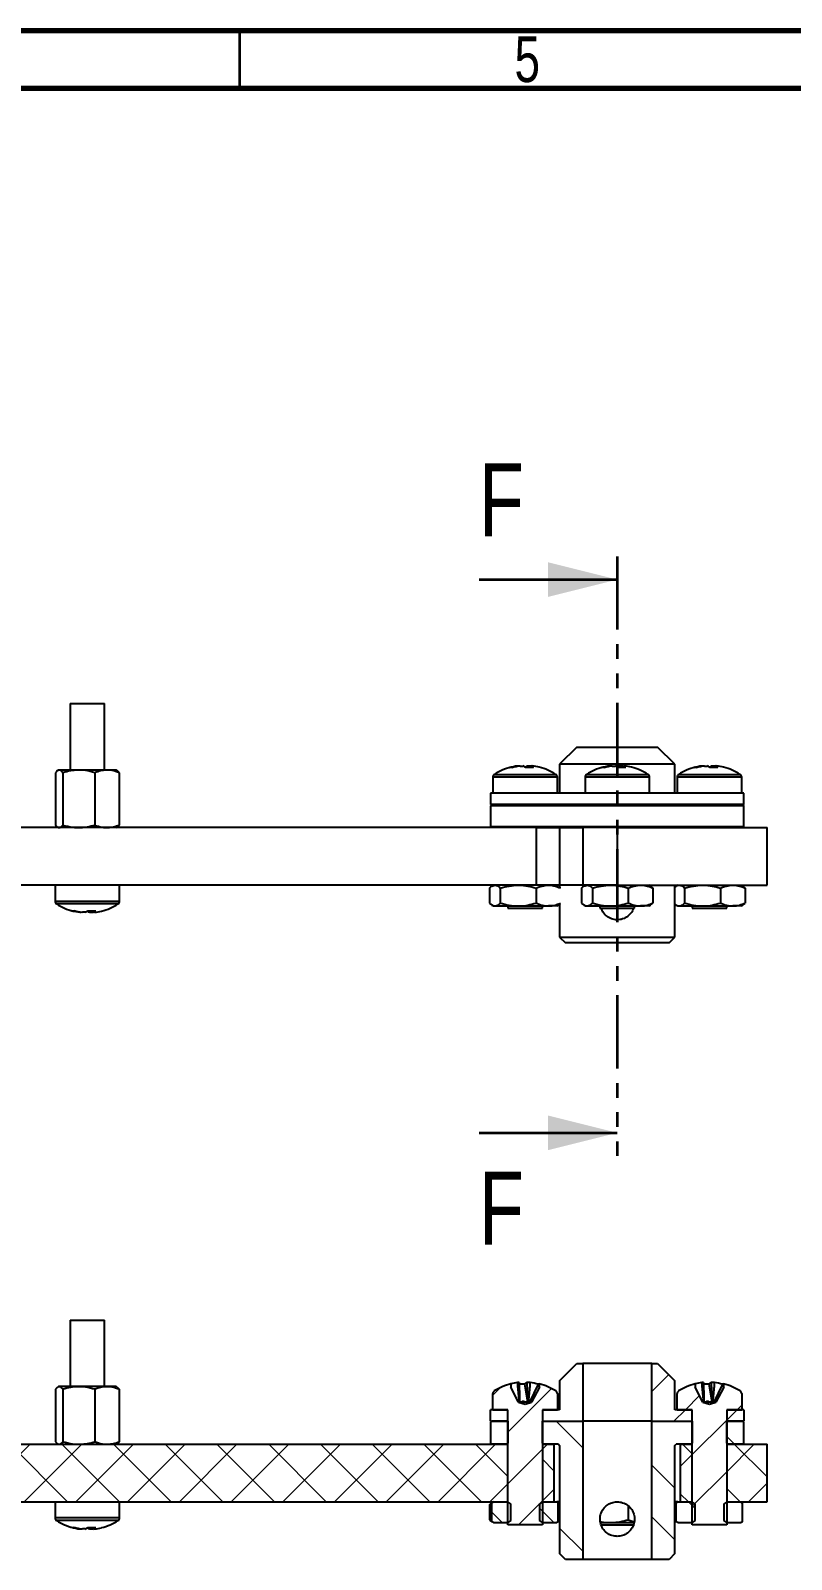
# Model space of a CAD drawing. Header units: millimetres. Extents: x 15 to 415, y 5 to 292.
# Drawn here: x 146.8 to 212.9, y 159.2 to 292 of the extents above; entities that cross this region are included whole.
import ezdxf

# ---------------------------------------------------------------- set-up
doc = ezdxf.new("R2010")
doc.units = ezdxf.units.MM
doc.linetypes.add('PHANTOM', pattern=[12.7, 6.35, -1.27, 1.27, -1.27, 1.27, -1.27])
doc.styles.add('SLDTEXTSTYLE0', font='TXT', dxfattribs={"width": 0.75})

msp = doc.modelspace()

# ---------------------------------------------------------------- hatches: boundary and pattern name
at = {"linetype": 'Continuous', "lineweight": 18}
h = msp.add_hatch(dxfattribs=at)
h.set_pattern_fill('ANSI34', style=0)
h.paths.add_polyline_path([(194.77, 176.25), (194.27, 176.25), (192.77, 174.75), (192.77, 172.25), (191.27, 172.25), (191.27, 171.25), (194.77, 171.25)], flags=0)
h = msp.add_hatch(dxfattribs=at)
h.set_pattern_fill('ANSI34', style=0)
h.paths.add_polyline_path([(201.27, 176.25), (200.77, 176.25), (200.77, 171.25), (204.27, 171.25), (204.27, 172.25), (202.77, 172.25), (202.77, 174.75)], flags=0)
h = msp.add_hatch(dxfattribs=at)
h.set_pattern_fill('ANSI31', style=0)
edge = h.paths.add_edge_path(flags=0)
edge.add_line((188.27, 162.25), (191.27, 162.25))
edge.add_line((191.27, 162.25), (191.27, 172.15))
edge.add_arc((191.37, 172.15), 0.1, 90, 180, ccw=False)
edge.add_line((191.37, 172.25), (192.57, 172.25))
edge.add_line((192.57, 172.25), (192.57, 173.64))
edge.add_arc((192.3, 173.64), 0.27, 0, 57.664)
edge.add_arc((189.77, 169.65), 5, 57.664, 75.7046)
edge.add_line((191.01, 174.49), (191.01, 174.2))
edge.add_line((191.01, 174.2), (190.33, 172.9))
edge.add_line((190.33, 172.9), (190.33, 172.9))
edge.add_line((190.33, 172.9), (189.77, 172.72))
edge.add_line((189.77, 172.72), (189.21, 172.9))
edge.add_line((189.21, 172.9), (189.21, 172.9))
edge.add_line((189.21, 172.9), (188.54, 174.2))
edge.add_line((188.54, 174.2), (188.54, 174.49))
edge.add_arc((189.77, 169.65), 5, 104.2954, 122.336)
edge.add_arc((187.24, 173.64), 0.27, 122.336, 180)
edge.add_line((186.97, 173.64), (186.97, 172.25))
edge.add_line((186.97, 172.25), (188.17, 172.25))
edge.add_arc((188.17, 172.15), 0.1, 0, 90, ccw=False)
edge.add_line((188.27, 172.15), (188.27, 162.25))
h = msp.add_hatch(dxfattribs=at)
h.set_pattern_fill('ANSI31', style=0)
edge = h.paths.add_edge_path(flags=0)
edge.add_line((204.27, 162.25), (207.27, 162.25))
edge.add_line((207.27, 162.25), (207.27, 172.15))
edge.add_arc((207.37, 172.15), 0.1, 90, 180, ccw=False)
edge.add_line((207.37, 172.25), (208.57, 172.25))
edge.add_line((208.57, 172.25), (208.57, 173.64))
edge.add_arc((208.3, 173.64), 0.27, 0, 57.664)
edge.add_arc((205.77, 169.65), 5, 57.664, 75.7046)
edge.add_line((207.01, 174.49), (207.01, 174.2))
edge.add_line((207.01, 174.2), (206.33, 172.9))
edge.add_line((206.33, 172.9), (206.33, 172.9))
edge.add_line((206.33, 172.9), (205.77, 172.72))
edge.add_line((205.77, 172.72), (205.21, 172.9))
edge.add_line((205.21, 172.9), (205.21, 172.9))
edge.add_line((205.21, 172.9), (204.54, 174.2))
edge.add_line((204.54, 174.2), (204.54, 174.49))
edge.add_arc((205.77, 169.65), 5, 104.2954, 122.336)
edge.add_arc((203.24, 173.64), 0.27, 122.336, 180)
edge.add_line((202.97, 173.64), (202.97, 172.25))
edge.add_line((202.97, 172.25), (204.17, 172.25))
edge.add_arc((204.17, 172.15), 0.1, 0, 90, ccw=False)
edge.add_line((204.27, 172.15), (204.27, 162.25))
h = msp.add_hatch(dxfattribs=at)
h.set_pattern_fill('ANSI34', style=0)
h.paths.add_polyline_path([(186.77, 171.25), (188.27, 171.25), (188.27, 172.25), (186.77, 172.25)], flags=0)
h = msp.add_hatch(dxfattribs=at)
h.set_pattern_fill('ANSI34', style=0)
h.paths.add_polyline_path([(208.77, 172.25), (207.27, 172.25), (207.27, 171.25), (208.77, 171.25)], flags=0)
h = msp.add_hatch(dxfattribs=at)
h.set_pattern_fill('ANSI32', angle=90, style=0)
h.paths.add_polyline_path([(186.87, 169.25), (188.17, 169.25), (188.27, 169.35), (188.27, 171.25), (186.87, 171.25), (186.77, 171.15), (186.77, 169.35)], flags=0)
h = msp.add_hatch(dxfattribs=at)
h.set_pattern_fill('ANSI32', angle=90, style=0)
h.paths.add_polyline_path([(194.77, 159.25), (194.77, 171.25), (191.27, 171.25), (191.27, 169.35), (191.37, 169.25), (192.67, 169.25), (192.77, 169.15), (192.77, 159.75), (193.27, 159.25)], flags=0)
h = msp.add_hatch(dxfattribs=at)
h.set_pattern_fill('ANSI32', angle=90, style=0)
h.paths.add_polyline_path([(204.27, 169.35), (204.27, 171.25), (200.77, 171.25), (200.77, 159.25), (202.27, 159.25), (202.77, 159.75), (202.77, 169.15), (202.87, 169.25), (204.17, 169.25)], flags=0)
h = msp.add_hatch(dxfattribs=at)
h.set_pattern_fill('ANSI32', angle=90, style=0)
h.paths.add_polyline_path([(207.37, 169.25), (208.67, 169.25), (208.77, 169.35), (208.77, 171.15), (208.67, 171.25), (207.27, 171.25), (207.27, 169.35)], flags=0)
h = msp.add_hatch(dxfattribs=at)
h.set_pattern_fill('ANSI37', style=0)
h.paths.add_polyline_path([(137.27, 164.25), (188.27, 164.25), (188.27, 169.25), (137.27, 169.25)], flags=0)
h = msp.add_hatch(dxfattribs=at)
h.set_pattern_fill('ANSI37', style=0)
h.paths.add_polyline_path([(192.27, 164.25), (192.27, 169.25), (191.27, 169.25), (191.27, 164.25)], flags=0)
h = msp.add_hatch(dxfattribs=at)
h.set_pattern_fill('ANSI37', style=0)
h.paths.add_polyline_path([(203.27, 169.25), (203.27, 164.25), (204.27, 164.25), (204.27, 169.25)], flags=0)
h = msp.add_hatch(dxfattribs=at)
h.set_pattern_fill('ANSI37', style=0)
h.paths.add_polyline_path([(207.27, 164.25), (210.77, 164.25), (210.77, 169.25), (207.27, 169.25)], flags=0)
h = msp.add_hatch(dxfattribs=at)
h.set_pattern_fill('ANSI31', angle=90, style=0)
h.paths.add_polyline_path([(186.89, 162.52), (187.02, 162.45), (188.27, 162.45), (188.52, 162.62), (188.52, 164.05), (188.27, 164.22), (188.27, 164.25), (187.02, 164.25), (186.89, 164.17)], flags=0)
h = msp.add_hatch(dxfattribs=at)
h.set_pattern_fill('ANSI31', angle=90, style=0)
h.paths.add_polyline_path([(192.52, 162.45), (192.65, 162.52), (192.65, 164.17), (192.52, 164.25), (191.27, 164.25), (191.27, 164.22), (191.02, 164.05), (191.02, 162.62), (191.27, 162.45)], flags=0)
h = msp.add_hatch(dxfattribs=at)
h.set_pattern_fill('ANSI31', angle=90, style=0)
h.paths.add_polyline_path([(202.89, 162.52), (203.02, 162.45), (204.27, 162.45), (204.52, 162.62), (204.52, 164.05), (204.27, 164.22), (204.27, 164.25), (203.02, 164.25), (202.89, 164.17)], flags=0)
h = msp.add_hatch(dxfattribs=at)
h.set_pattern_fill('ANSI31', angle=90, style=0)
h.paths.add_polyline_path([(208.52, 162.45), (208.65, 162.52), (208.65, 164.17), (208.52, 164.25), (207.27, 164.25), (207.27, 164.22), (207.02, 164.05), (207.02, 162.62), (207.27, 162.45)], flags=0)

# ---------------------------------------------------------------- linework, layer by layer
at = {"color": 7, "linetype": 'Continuous', "lineweight": 70}
for p, q in [((15, 292), (415, 292)), ((20, 287), (410, 287))]:
    msp.add_line(p, q, dxfattribs=at)
at = {"color": 7, "linetype": 'Continuous', "lineweight": 35}
for p, q in [((165, 287), (165, 292)), ((185.77, 244.33), (197.77, 244.33)), ((185.77, 196.29), (197.77, 196.29))]:
    msp.add_line(p, q, dxfattribs=at)
at = {"color": 7, "linetype": 'PHANTOM', "lineweight": 35}
msp.add_line((197.77, 246.33), (197.77, 194.29), dxfattribs=at)
at = {"color": 7, "linetype": 'Continuous', "lineweight": 25}
for p, q in [((150.27, 233.56), (150.27, 227.79)), ((150.27, 233.56), (153.27, 233.56)), ((153.27, 227.79), (153.27, 233.56)), ((194.27, 229.79), (192.77, 228.29)), ((194.27, 229.79), (201.27, 229.79)), ((202.77, 228.29), (201.27, 229.79)), ((149, 227.56), (149, 223.01)), ((149.27, 227.79), (149.2, 227.75)), ((154.27, 227.79), (149.27, 227.79)), ((149.66, 227.56), (149.66, 223.01)), ((152.43, 227.56), (152.43, 223.01)), ((154.34, 227.75), (154.27, 227.79)), ((154.54, 227.56), (154.54, 223.01)), ((186.97, 227.19), (186.97, 225.79)), ((189.25, 228.14), (189.12, 228.14)), ((189.34, 228.14), (189.59, 228.14)), ((190.2, 228.14), (189.95, 228.14)), ((189.96, 228), (189.95, 228.14)), ((190.2, 228.14), (190.19, 228)), ((190.29, 228.14), (190.42, 228.14)), ((190.29, 228.14), (190.29, 228)), ((192.57, 225.79), (192.57, 227.19)), ((192.77, 228.29), (192.77, 225.79)), ((202.77, 228.29), (192.77, 228.29)), ((194.97, 227.19), (194.97, 225.79)), ((197.25, 228.14), (197.12, 228.14)), ((197.34, 228.14), (197.59, 228.14)), ((198.2, 228.14), (197.95, 228.14)), ((197.96, 228), (197.95, 228.14)), ((198.2, 228.14), (198.19, 228)), ((198.29, 228.14), (198.42, 228.14)), ((198.29, 228.14), (198.29, 228)), ((200.57, 225.79), (200.57, 227.19)), ((202.77, 225.79), (202.77, 228.29)), ((202.97, 227.19), (202.97, 225.79)), ((205.25, 228.14), (205.12, 228.14)), ((205.34, 228.14), (205.59, 228.14)), ((206.2, 228.14), (205.95, 228.14)), ((205.96, 228), (205.95, 228.14)), ((206.2, 228.14), (206.19, 228)), ((206.29, 228.14), (206.42, 228.14)), ((206.29, 228.14), (206.29, 228)), ((208.57, 225.79), (208.57, 227.19)), ((186.77, 225.79), (186.77, 224.79)), ((208.77, 225.79), (186.77, 225.79)), ((208.77, 224.79), (208.77, 225.79)), ((186.87, 224.79), (186.77, 224.69)), ((208.77, 224.79), (186.77, 224.79)), ((186.77, 224.69), (186.77, 222.89)), ((197.77, 224.69), (186.77, 224.69)), ((208.77, 224.69), (197.77, 224.69)), ((208.77, 224.69), (208.67, 224.79)), ((208.77, 222.89), (208.77, 224.69)), ((190.77, 222.79), (101.77, 222.79)), ((149.2, 222.83), (149.27, 222.79)), ((154.27, 222.79), (154.34, 222.83)), ((186.77, 222.89), (186.87, 222.79)), ((186.77, 222.89), (197.77, 222.89)), ((190.77, 217.79), (190.77, 222.79)), ((190.77, 222.79), (192.77, 222.79)), ((192.77, 222.79), (192.77, 217.79)), ((192.77, 222.79), (194.77, 222.79)), ((194.77, 222.79), (194.77, 217.79)), ((197.77, 222.79), (194.77, 222.79)), ((197.77, 222.89), (208.77, 222.89)), ((197.77, 222.79), (197.77, 217.79)), ((197.77, 222.79), (210.77, 222.79)), ((208.67, 222.79), (208.77, 222.89)), ((210.77, 217.79), (210.77, 222.79)), ((190.77, 217.79), (54.77, 217.79)), ((148.97, 217.79), (148.97, 216.39)), ((154.57, 216.39), (154.57, 217.79)), ((187.02, 217.79), (186.89, 217.71)), ((192.77, 217.79), (190.77, 217.79)), ((192.65, 217.71), (192.52, 217.79)), ((192.77, 217.79), (192.77, 217.61)), ((194.77, 217.79), (192.77, 217.79)), ((197.77, 217.79), (194.77, 217.79)), ((195.02, 217.79), (194.89, 217.71)), ((197.77, 217.79), (210.77, 217.79)), ((200.65, 217.71), (200.52, 217.79)), ((202.77, 213.29), (202.77, 217.79)), ((203.02, 217.79), (202.89, 217.71)), ((208.65, 217.71), (208.52, 217.79)), ((186.67, 217.54), (186.67, 216.24)), ((187.62, 217.54), (187.62, 216.24)), ((190.72, 217.54), (190.72, 216.24)), ((192.65, 217.69), (192.79, 217.6)), ((194.67, 217.54), (194.67, 216.24)), ((195.62, 217.54), (195.62, 216.24)), ((198.72, 217.54), (198.72, 216.24)), ((200.65, 217.69), (200.87, 217.54)), ((200.87, 217.54), (200.87, 216.24)), ((203.62, 217.54), (203.62, 216.24)), ((206.72, 217.54), (206.72, 216.24)), ((208.65, 217.69), (208.87, 217.54)), ((208.87, 217.54), (208.87, 216.24)), ((151.12, 215.44), (151.25, 215.44)), ((151.59, 215.44), (151.34, 215.44)), ((151.95, 215.44), (151.96, 215.58)), ((151.95, 215.44), (152.2, 215.44)), ((152.19, 215.58), (152.2, 215.44)), ((152.29, 215.58), (152.29, 215.44)), ((152.42, 215.44), (152.29, 215.44)), ((186.89, 216.07), (187.02, 215.99)), ((187.02, 215.99), (187.15, 215.99)), ((187.15, 215.99), (189.17, 215.99)), ((188.27, 215.99), (188.27, 215.79)), ((188.27, 215.79), (190.22, 215.79)), ((189.17, 215.99), (191.8, 215.99)), ((190.22, 215.79), (191.27, 215.79)), ((191.27, 215.79), (191.27, 215.99)), ((192.52, 215.99), (191.8, 215.99)), ((192.52, 215.99), (192.65, 216.07)), ((192.65, 216.09), (192.79, 216.18)), ((192.77, 216.17), (192.77, 213.29)), ((194.89, 216.07), (195.02, 215.99)), ((195.02, 215.99), (195.15, 215.99)), ((195.15, 215.99), (197.17, 215.99)), ((196.27, 215.99), (196.27, 215.79)), ((196.27, 215.79), (198.22, 215.79)), ((197.17, 215.99), (199.8, 215.99)), ((198.22, 215.79), (199.27, 215.79)), ((199.27, 215.79), (199.27, 215.99)), ((200.52, 215.99), (199.8, 215.99)), ((200.52, 215.99), (200.65, 216.07)), ((200.65, 216.09), (200.87, 216.24)), ((202.89, 216.07), (203.02, 215.99)), ((203.02, 215.99), (203.15, 215.99)), ((203.15, 215.99), (205.17, 215.99)), ((204.27, 215.99), (204.27, 215.79)), ((204.27, 215.79), (206.22, 215.79)), ((205.17, 215.99), (207.8, 215.99)), ((206.22, 215.79), (207.27, 215.79)), ((207.27, 215.79), (207.27, 215.99)), ((208.52, 215.99), (207.8, 215.99)), ((208.52, 215.99), (208.65, 216.07)), ((208.65, 216.09), (208.87, 216.24)), ((192.77, 213.29), (193.27, 212.79)), ((192.77, 213.29), (197.77, 213.29)), ((197.77, 212.79), (193.27, 212.79)), ((197.77, 213.29), (202.77, 213.29)), ((202.27, 212.79), (197.77, 212.79)), ((202.27, 212.79), (202.77, 213.29)), ((150.27, 180.02), (150.27, 174.25)), ((150.27, 180.02), (153.27, 180.02)), ((153.27, 174.25), (153.27, 180.02)), ((192.77, 174.75), (194.27, 176.25)), ((194.27, 176.25), (194.77, 176.25)), ((194.77, 176.25), (194.77, 171.25)), ((200.77, 176.25), (194.77, 176.25)), ((200.77, 171.25), (200.77, 176.25)), ((200.77, 176.25), (201.27, 176.25)), ((201.27, 176.25), (202.77, 174.75)), ((149, 174.02), (149, 169.47)), ((149.27, 174.25), (149.2, 174.2)), ((154.27, 174.25), (149.27, 174.25)), ((149.66, 174.02), (149.66, 169.47)), ((152.43, 174.02), (152.43, 169.47)), ((154.34, 174.2), (154.27, 174.25)), ((154.54, 174.02), (154.54, 169.47)), ((188.54, 174.49), (188.54, 174.2)), ((189.21, 172.9), (188.54, 174.2)), ((189.25, 174.6), (189.12, 174.6)), ((189.73, 174.46), (189.97, 172.9)), ((190.2, 174.6), (189.95, 174.6)), ((190.91, 174.46), (190.16, 172.9)), ((191.01, 174.2), (190.33, 172.9)), ((191.01, 174.2), (191.01, 174.49)), ((192.77, 174.75), (192.77, 172.25)), ((202.77, 172.25), (202.77, 174.75)), ((204.54, 174.49), (204.54, 174.2)), ((205.21, 172.9), (204.54, 174.2)), ((205.25, 174.6), (205.12, 174.6)), ((205.73, 174.46), (205.97, 172.9)), ((206.2, 174.6), (205.95, 174.6)), ((206.91, 174.46), (206.16, 172.9)), ((207.01, 174.2), (206.33, 172.9)), ((207.01, 174.2), (207.01, 174.49)), ((186.97, 172.25), (186.97, 173.64)), ((189.21, 172.9), (189.21, 172.9)), ((189.21, 172.9), (189.77, 172.72)), ((189.21, 172.9), (189.21, 172.9)), ((189.26, 172.9), (189.21, 172.9)), ((189.29, 172.9), (189.26, 172.9)), ((189.45, 172.9), (189.29, 172.9)), ((189.78, 172.9), (189.45, 172.9)), ((189.77, 172.72), (190.33, 172.9)), ((190, 172.9), (189.78, 172.9)), ((190.06, 172.9), (190, 172.9)), ((190.22, 172.9), (190.06, 172.9)), ((190.33, 172.9), (190.22, 172.9)), ((190.33, 172.9), (190.33, 172.9)), ((192.57, 173.64), (192.57, 172.25)), ((202.97, 172.25), (202.97, 173.64)), ((205.21, 172.9), (205.21, 172.9)), ((205.21, 172.9), (205.77, 172.72)), ((205.21, 172.9), (205.21, 172.9)), ((205.26, 172.9), (205.21, 172.9)), ((205.29, 172.9), (205.26, 172.9)), ((205.45, 172.9), (205.29, 172.9)), ((205.78, 172.9), (205.45, 172.9)), ((205.77, 172.72), (206.33, 172.9)), ((206, 172.9), (205.78, 172.9)), ((206.06, 172.9), (206, 172.9)), ((206.22, 172.9), (206.06, 172.9)), ((206.33, 172.9), (206.22, 172.9)), ((206.33, 172.9), (206.33, 172.9)), ((208.57, 173.64), (208.57, 172.25)), ((186.77, 171.25), (186.77, 172.25)), ((188.27, 172.25), (186.77, 172.25)), ((186.97, 172.25), (188.17, 172.25)), ((188.27, 171.25), (188.27, 172.25)), ((188.27, 162.25), (188.27, 172.15)), ((191.27, 172.25), (191.27, 171.25)), ((192.77, 172.25), (191.27, 172.25)), ((191.27, 172.15), (191.27, 162.25)), ((191.37, 172.25), (192.57, 172.25)), ((204.27, 172.25), (202.77, 172.25)), ((202.97, 172.25), (204.17, 172.25)), ((204.27, 171.25), (204.27, 172.25)), ((204.27, 162.25), (204.27, 172.15)), ((207.27, 172.25), (207.27, 171.25)), ((208.77, 172.25), (207.27, 172.25)), ((207.27, 172.15), (207.27, 162.25)), ((207.37, 172.25), (208.57, 172.25)), ((208.77, 172.25), (208.77, 171.25)), ((186.77, 171.25), (188.27, 171.25)), ((186.77, 171.15), (186.87, 171.25)), ((186.77, 171.15), (186.77, 169.35)), ((188.27, 171.25), (186.87, 171.25)), ((188.27, 171.25), (188.27, 169.35)), ((191.27, 171.25), (194.77, 171.25)), ((191.27, 169.35), (191.27, 171.25)), ((200.77, 171.25), (194.77, 171.25)), ((194.77, 171.25), (194.77, 159.25)), ((200.77, 171.25), (204.27, 171.25)), ((200.77, 159.25), (200.77, 171.25)), ((204.27, 171.25), (204.27, 169.35)), ((207.27, 171.25), (208.77, 171.25)), ((207.27, 169.35), (207.27, 171.25)), ((208.67, 171.25), (207.27, 171.25)), ((208.67, 171.25), (208.77, 171.15)), ((208.77, 169.35), (208.77, 171.15)), ((137.27, 169.25), (188.27, 169.25)), ((149.2, 169.29), (149.27, 169.25)), ((154.27, 169.25), (154.34, 169.29)), ((186.87, 169.25), (186.77, 169.35)), ((188.17, 169.25), (186.87, 169.25)), ((188.27, 169.35), (188.17, 169.25)), ((188.27, 164.25), (188.27, 169.25)), ((191.37, 169.25), (191.27, 169.35)), ((191.27, 169.25), (191.27, 164.25)), ((191.27, 169.25), (192.27, 169.25)), ((192.67, 169.25), (191.37, 169.25)), ((192.27, 169.25), (192.27, 164.25)), ((192.67, 169.25), (192.77, 169.15)), ((192.77, 169.15), (192.77, 159.75)), ((202.77, 169.15), (202.87, 169.25)), ((202.77, 159.75), (202.77, 169.15)), ((204.17, 169.25), (202.87, 169.25)), ((203.27, 164.25), (203.27, 169.25)), ((203.27, 169.25), (204.27, 169.25)), ((204.27, 169.35), (204.17, 169.25)), ((204.27, 164.25), (204.27, 169.25)), ((207.37, 169.25), (207.27, 169.35)), ((207.27, 169.25), (207.27, 164.25)), ((207.27, 169.25), (210.77, 169.25)), ((208.67, 169.25), (207.37, 169.25)), ((208.77, 169.35), (208.67, 169.25)), ((210.77, 164.25), (210.77, 169.25)), ((137.27, 164.25), (188.27, 164.25)), ((148.97, 164.25), (148.97, 162.85)), ((154.57, 162.85), (154.57, 164.25)), ((186.67, 164), (186.67, 162.69)), ((187.02, 164.25), (186.89, 164.17)), ((186.89, 162.52), (186.89, 164.17)), ((187.02, 164.25), (188.27, 164.25)), ((188.27, 164.25), (188.27, 164.22)), ((188.27, 164.22), (188.52, 164.05)), ((188.52, 162.62), (188.52, 164.05)), ((191.02, 164.05), (191.27, 164.22)), ((191.02, 164.05), (191.02, 162.62)), ((191.27, 164.22), (191.27, 164.25)), ((191.27, 164.25), (192.52, 164.25)), ((191.27, 164.25), (192.27, 164.25)), ((192.65, 164.17), (192.52, 164.25)), ((192.77, 164.25), (192.52, 164.25)), ((192.65, 162.52), (192.65, 164.17)), ((198.72, 163.88), (198.72, 162.69)), ((203.02, 164.25), (202.77, 164.25)), ((203.02, 164.25), (202.89, 164.17)), ((202.89, 162.52), (202.89, 164.17)), ((203.02, 164.25), (204.27, 164.25)), ((203.27, 164.25), (204.27, 164.25)), ((204.27, 164.25), (204.27, 164.22)), ((204.27, 164.22), (204.52, 164.05)), ((204.52, 162.62), (204.52, 164.05)), ((207.02, 164.05), (207.27, 164.22)), ((207.02, 164.05), (207.02, 162.62)), ((207.27, 164.22), (207.27, 164.25)), ((207.27, 164.25), (208.52, 164.25)), ((207.27, 164.25), (210.77, 164.25)), ((208.65, 164.17), (208.52, 164.25)), ((208.65, 162.52), (208.65, 164.17)), ((151.95, 161.89), (151.96, 162.03)), ((152.19, 162.03), (152.2, 161.89)), ((152.29, 162.03), (152.29, 161.89)), ((187.02, 162.45), (186.89, 162.52)), ((187.02, 162.45), (188.27, 162.45)), ((188.52, 162.62), (188.27, 162.45)), ((191.27, 162.25), (188.27, 162.25)), ((191.27, 162.45), (191.02, 162.62)), ((191.27, 162.45), (192.52, 162.45)), ((192.65, 162.52), (192.52, 162.45)), ((196.29, 162.45), (197.17, 162.45)), ((196.36, 162.25), (198.22, 162.25)), ((197.17, 162.45), (199.23, 162.45)), ((198.22, 162.25), (199.27, 162.25)), ((198.72, 162.69), (199.23, 162.52)), ((203.02, 162.45), (202.89, 162.52)), ((203.02, 162.45), (204.27, 162.45)), ((204.52, 162.62), (204.27, 162.45)), ((207.27, 162.25), (204.27, 162.25)), ((207.27, 162.45), (207.02, 162.62)), ((207.27, 162.45), (208.52, 162.45)), ((208.65, 162.52), (208.52, 162.45)), ((151.12, 161.89), (151.25, 161.89)), ((151.59, 161.89), (151.34, 161.89)), ((151.95, 161.89), (152.2, 161.89)), ((152.42, 161.89), (152.29, 161.89)), ((193.27, 159.25), (192.77, 159.75)), ((202.77, 159.75), (202.27, 159.25)), ((194.77, 159.25), (193.27, 159.25)), ((200.77, 159.25), (194.77, 159.25)), ((202.27, 159.25), (200.77, 159.25))]:
    msp.add_line(p, q, dxfattribs=at)
at = {"color": 8, "linetype": 'Continuous', "lineweight": 25}
for p, q in [((186.97, 227.19), (190.61, 227.19)), ((187.1, 227.41), (190.57, 227.41)), ((190.57, 227.41), (192.45, 227.41)), ((190.61, 227.19), (192.57, 227.19)), ((194.97, 227.19), (198.61, 227.19)), ((195.1, 227.41), (198.57, 227.41)), ((198.57, 227.41), (200.45, 227.41)), ((198.61, 227.19), (200.57, 227.19)), ((202.97, 227.19), (206.61, 227.19)), ((203.1, 227.41), (206.57, 227.41)), ((206.57, 227.41), (208.45, 227.41)), ((206.61, 227.19), (208.57, 227.19)), ((152.61, 216.39), (148.97, 216.39)), ((154.57, 216.39), (152.61, 216.39)), ((152.57, 216.17), (149.1, 216.17)), ((154.45, 216.17), (152.57, 216.17)), ((152.61, 162.85), (148.97, 162.85)), ((152.57, 162.62), (149.1, 162.62)), ((154.45, 162.62), (152.57, 162.62)), ((154.57, 162.85), (152.61, 162.85))]:
    msp.add_line(p, q, dxfattribs=at)
at = {"color": 7, "linetype": 'Continuous', "lineweight": 25, "flags": 128}
for points in [[(190.29, 228.13), (190.29, 228.13), (190.2, 228.14)], [(198.29, 228.13), (198.29, 228.13), (198.2, 228.14)], [(206.29, 228.13), (206.29, 228.13), (206.2, 228.14)], [(152.2, 215.44), (152.29, 215.45), (152.29, 215.45)], [(152.2, 161.89), (152.29, 161.9), (152.29, 161.91)]]:
    msp.add_lwpolyline(points, dxfattribs=at)
at = {"color": 7, "linetype": 'Continuous', "lineweight": 25}
for centre, radius, start, end in [((187.24, 227.19), 0.27, 122.336, 180), ((189.77, 223.19), 5, 104.2954, 122.336), ((189.66, 223.61), 4.56, 96.8196, 105.8902), ((188.52, 227.52), 0.497, 77.1189, 102.8811), ((189.88, 223.61), 4.56, 96.8196, 105.8902), ((189.32, 227.48), 0.714, 46.7613, 68.0588), ((190.21, 227.51), 0.688, 111.7455, 129.6225), ((190.16, 223.03), 4.99, 85.9401, 94.0599), ((190.03, 227.48), 0.714, 46.7613, 68.0588), ((189.88, 223.62), 4.56, 75.7012, 83.1816), ((189.77, 223.19), 5, 57.664, 75.7046), ((192.3, 227.19), 0.27, 0, 57.664), ((195.24, 227.19), 0.27, 122.336, 180), ((197.77, 223.19), 5, 104.2954, 122.336), ((197.66, 223.61), 4.56, 96.8196, 105.8902), ((196.52, 227.52), 0.497, 77.1189, 102.8811), ((197.88, 223.61), 4.56, 96.8196, 105.8902), ((197.32, 227.48), 0.714, 46.7613, 68.0588), ((198.21, 227.51), 0.688, 111.7455, 129.6225), ((198.16, 223.03), 4.99, 85.9401, 94.0599), ((198.03, 227.48), 0.714, 46.7613, 68.0588), ((197.88, 223.62), 4.56, 75.7012, 83.1816), ((197.77, 223.19), 5, 57.664, 75.7046), ((200.3, 227.19), 0.27, 0, 57.664), ((203.24, 227.19), 0.27, 122.336, 180), ((205.77, 223.19), 5, 104.2954, 122.336), ((205.66, 223.61), 4.56, 96.8196, 105.8902), ((204.52, 227.52), 0.497, 77.1189, 102.8811), ((205.88, 223.61), 4.56, 96.8196, 105.8902), ((205.32, 227.48), 0.714, 46.7613, 68.0588), ((206.21, 227.51), 0.688, 111.7455, 129.6225), ((206.16, 223.03), 4.99, 85.9401, 94.0599), ((206.03, 227.48), 0.714, 46.7613, 68.0588), ((205.88, 223.62), 4.56, 75.7012, 83.1816), ((205.77, 223.19), 5, 57.664, 75.7046), ((208.3, 227.19), 0.27, 0, 57.664), ((149.24, 216.39), 0.27, 180, 237.664), ((154.3, 216.39), 0.27, 302.336, 0), ((151.77, 220.39), 5, 237.664, 255.7046), ((150.52, 216.06), 0.497, 257.1189, 282.8811), ((151.66, 219.97), 4.56, 254.1098, 263.1804), ((151.88, 219.97), 4.56, 254.1098, 263.1804), ((151.32, 216.1), 0.714, 291.9412, 313.2387), ((152.2, 216.06), 0.671, 230.15, 248.482), ((152.16, 220.55), 4.99, 265.9401, 274.0599), ((152.03, 216.1), 0.714, 291.9412, 313.2387), ((151.88, 219.96), 4.56, 276.8172, 284.3), ((151.77, 220.39), 5, 284.2954, 302.336), ((189.77, 169.65), 5, 104.2954, 122.336), ((189.66, 170.07), 4.56, 96.8175, 104.2997), ((189.38, 169.44), 5.03, 85.9612, 91.4506), ((190.22, 173.94), 0.714, 111.9412, 133.2387), ((189.66, 170.07), 4.56, 74.1098, 83.1804), ((191.03, 173.88), 0.596, 92.2041, 101.8178), ((189.77, 169.65), 5, 57.664, 75.7046), ((205.77, 169.65), 5, 104.2954, 122.336), ((205.66, 170.07), 4.56, 96.8175, 104.2997), ((205.38, 169.44), 5.03, 85.9612, 91.4506), ((206.22, 173.94), 0.714, 111.9412, 133.2387), ((205.66, 170.07), 4.56, 74.1098, 83.1804), ((207.03, 173.88), 0.596, 92.2041, 101.8178), ((205.77, 169.65), 5, 57.664, 75.7046), ((187.24, 173.64), 0.27, 122.336, 180), ((192.3, 173.64), 0.27, 0, 57.664), ((203.24, 173.64), 0.27, 122.336, 180), ((208.3, 173.64), 0.27, 0, 57.664), ((188.17, 172.15), 0.1, 0, 90), ((191.37, 172.15), 0.1, 90, 180), ((204.17, 172.15), 0.1, 0, 90), ((207.37, 172.15), 0.1, 90, 180), ((149.24, 162.85), 0.27, 180, 237.664), ((151.77, 166.85), 5, 237.664, 255.7046), ((150.52, 162.52), 0.497, 257.1189, 282.8811), ((151.66, 166.42), 4.56, 254.1098, 263.1804), ((151.88, 166.42), 4.56, 254.1098, 263.1804), ((151.32, 162.55), 0.714, 291.9412, 313.2387), ((152.2, 162.52), 0.671, 230.15, 248.482), ((152.16, 167.01), 4.99, 265.9401, 274.0599), ((152.03, 162.55), 0.714, 291.9412, 313.2387), ((151.88, 166.42), 4.56, 276.8172, 284.3), ((151.77, 166.85), 5, 284.2954, 302.336), ((154.3, 162.85), 0.27, 302.336, 0)]:
    msp.add_arc(centre, radius, start, end, dxfattribs=at)
for centre, major_axis, ratio, start_param, end_param in [((189.7, 171.98), (-0.477, 0.985), 0.120244, 0.291479, 0.311247), ((189.75, 171.98), (-0.187, 0.982), 0.457928, 5.826755, 6.565581), ((189.84, 171.98), (0.477, 0.985), 0.120244, 5.991706, 6.710764), ((205.7, 171.98), (-0.477, 0.985), 0.120244, 0.291479, 0.311247), ((205.75, 171.98), (-0.187, 0.982), 0.457928, 5.826755, 6.565581), ((205.84, 171.98), (0.477, 0.985), 0.120244, 5.991706, 6.710764)]:
    msp.add_ellipse(centre, major_axis=major_axis, ratio=ratio, start_param=start_param, end_param=end_param, dxfattribs=at)
for points, knots in [([(149.66, 227.56), (149.6, 227.64), (149.48, 227.77), (149.31, 227.8), (149.15, 227.73), (149.06, 227.62), (149, 227.56)], [0, 0, 0, 0, 0.2954024, 0.554813, 0.7630869, 1, 1, 1, 1]), ([(152.43, 227.56), (152.16, 227.64), (151.66, 227.77), (150.94, 227.8), (150.28, 227.73), (149.88, 227.62), (149.66, 227.56)], [0, 0, 0, 0, 0.295402, 0.554813, 0.763087, 1, 1, 1, 1]), ([(154.54, 227.56), (154.33, 227.64), (153.95, 227.77), (153.4, 227.8), (152.9, 227.73), (152.59, 227.62), (152.43, 227.56)], [0, 0, 0, 0, 0.295402, 0.554813, 0.763087, 1, 1, 1, 1]), ([(154.34, 227.74), (154.36, 227.74), (154.42, 227.71), (154.49, 227.63), (154.54, 227.56)], [0, 0, 0, 0, 0.208733, 1, 1, 1, 1]), ([(149, 223.01), (149.07, 222.94), (149.19, 222.81), (149.36, 222.78), (149.52, 222.85), (149.61, 222.96), (149.66, 223.01)], [0, 0, 0, 0, 0.2954024, 0.554813, 0.7630869, 1, 1, 1, 1]), ([(149.66, 223.01), (149.93, 222.94), (150.44, 222.81), (151.15, 222.78), (151.81, 222.85), (152.21, 222.96), (152.43, 223.01)], [0, 0, 0, 0, 0.295402, 0.554813, 0.763087, 1, 1, 1, 1]), ([(152.43, 223.01), (152.63, 222.94), (153.02, 222.81), (153.56, 222.78), (154.07, 222.85), (154.37, 222.96), (154.54, 223.01)], [0, 0, 0, 0, 0.295402, 0.554813, 0.763087, 1, 1, 1, 1]), ([(154.54, 223.01), (154.47, 222.93), (154.41, 222.85), (154.34, 222.83), (154.34, 222.83)], [0, 0, 0, 0, 0.985859, 1, 1, 1, 1]), ([(186.67, 217.54), (186.71, 217.58), (186.87, 217.73), (187.03, 217.76), (187.15, 217.79)], [0, 0, 0, 0, 0.2575513, 1, 1, 1, 1]), ([(187.15, 217.79), (187.19, 217.79), (187.35, 217.77), (187.51, 217.64), (187.62, 217.54)], [0, 0, 0, 0, 0.268634, 1, 1, 1, 1]), ([(187.62, 217.54), (187.87, 217.61), (188.38, 217.75), (188.91, 217.78), (189.17, 217.79)], [0, 0, 0, 0, 0.495458, 1, 1, 1, 1]), ([(189.17, 217.79), (189.21, 217.79), (189.49, 217.79), (190.01, 217.73), (190.48, 217.61), (190.72, 217.54)], [0, 0, 0, 0, 0.070013, 0.530744, 1, 1, 1, 1]), ([(190.72, 217.54), (190.9, 217.61), (191.25, 217.75), (191.61, 217.78), (191.8, 217.79)], [0, 0, 0, 0, 0.495458, 1, 1, 1, 1]), ([(191.8, 217.79), (191.82, 217.79), (192.01, 217.79), (192.36, 217.74), (192.67, 217.62), (192.83, 217.56)], [0, 0, 0, 0, 0.073113, 0.554249, 1, 1, 1, 1]), ([(194.67, 217.54), (194.71, 217.58), (194.87, 217.73), (195.03, 217.76), (195.15, 217.79)], [0, 0, 0, 0, 0.257551, 1, 1, 1, 1]), ([(195.15, 217.79), (195.19, 217.79), (195.35, 217.77), (195.51, 217.64), (195.62, 217.54)], [0, 0, 0, 0, 0.268634, 1, 1, 1, 1]), ([(195.62, 217.54), (195.87, 217.61), (196.38, 217.75), (196.91, 217.78), (197.17, 217.79)], [0, 0, 0, 0, 0.495458, 1, 1, 1, 1]), ([(197.17, 217.79), (197.21, 217.79), (197.49, 217.79), (198.01, 217.73), (198.48, 217.61), (198.72, 217.54)], [0, 0, 0, 0, 0.070013, 0.530744, 1, 1, 1, 1]), ([(198.72, 217.54), (198.9, 217.61), (199.25, 217.75), (199.61, 217.78), (199.8, 217.79)], [0, 0, 0, 0, 0.495458, 1, 1, 1, 1]), ([(199.8, 217.79), (199.82, 217.79), (200.01, 217.79), (200.38, 217.73), (200.71, 217.61), (200.87, 217.54)], [0, 0, 0, 0, 0.070013, 0.530744, 1, 1, 1, 1]), ([(203.15, 217.79), (203.19, 217.79), (203.35, 217.77), (203.51, 217.64), (203.62, 217.54)], [0, 0, 0, 0, 0.268634, 1, 1, 1, 1]), ([(203.62, 217.54), (203.87, 217.61), (204.38, 217.75), (204.91, 217.78), (205.17, 217.79)], [0, 0, 0, 0, 0.495458, 1, 1, 1, 1]), ([(205.17, 217.79), (205.21, 217.79), (205.49, 217.79), (206.01, 217.73), (206.48, 217.61), (206.72, 217.54)], [0, 0, 0, 0, 0.070013, 0.530744, 1, 1, 1, 1]), ([(206.72, 217.54), (206.9, 217.61), (207.25, 217.75), (207.61, 217.78), (207.8, 217.79)], [0, 0, 0, 0, 0.495458, 1, 1, 1, 1]), ([(207.8, 217.79), (207.82, 217.79), (208.01, 217.79), (208.38, 217.73), (208.71, 217.61), (208.87, 217.54)], [0, 0, 0, 0, 0.070013, 0.530744, 1, 1, 1, 1]), ([(202.77, 217.63), (202.78, 217.64), (202.82, 217.67), (202.86, 217.68), (202.89, 217.69)], [0, 0, 0, 0, 0.176457, 1, 1, 1, 1]), ([(186.67, 216.24), (186.71, 216.2), (186.87, 216.05), (187.03, 216.02), (187.15, 215.99)], [0, 0, 0, 0, 0.257551, 1, 1, 1, 1]), ([(187.15, 215.99), (187.19, 215.99), (187.35, 216.01), (187.51, 216.14), (187.62, 216.24)], [0, 0, 0, 0, 0.268634, 1, 1, 1, 1]), ([(187.62, 216.24), (187.87, 216.17), (188.38, 216.03), (188.91, 216), (189.17, 215.99)], [0, 0, 0, 0, 0.495458, 1, 1, 1, 1]), ([(189.17, 215.99), (189.21, 215.99), (189.49, 215.99), (190.01, 216.05), (190.48, 216.17), (190.72, 216.24)], [0, 0, 0, 0, 0.070013, 0.530744, 1, 1, 1, 1]), ([(190.72, 216.24), (190.9, 216.17), (191.25, 216.03), (191.61, 216), (191.8, 215.99)], [0, 0, 0, 0, 0.495458, 1, 1, 1, 1]), ([(191.8, 215.99), (191.82, 215.99), (192.01, 215.99), (192.36, 216.04), (192.67, 216.16), (192.83, 216.22)], [0, 0, 0, 0, 0.073113, 0.554249, 1, 1, 1, 1]), ([(194.67, 216.24), (194.71, 216.2), (194.87, 216.05), (195.03, 216.02), (195.15, 215.99)], [0, 0, 0, 0, 0.2575513, 1, 1, 1, 1]), ([(195.15, 215.99), (195.19, 215.99), (195.35, 216.01), (195.51, 216.14), (195.62, 216.24)], [0, 0, 0, 0, 0.268634, 1, 1, 1, 1]), ([(195.62, 216.24), (195.87, 216.17), (196.38, 216.03), (196.91, 216), (197.17, 215.99)], [0, 0, 0, 0, 0.495458, 1, 1, 1, 1]), ([(199.16, 215.79), (199.14, 215.71), (199.07, 215.48), (198.79, 215.16), (198.37, 214.88), (197.87, 214.76), (197.37, 214.82), (196.92, 215.03), (196.55, 215.35), (196.43, 215.65), (196.37, 215.79)], [0, 0, 0, 0, 0.064655, 0.198668, 0.337706, 0.475625, 0.608241, 0.739479, 0.874945, 1, 1, 1, 1]), ([(197.17, 215.99), (197.21, 215.99), (197.49, 215.99), (198.01, 216.05), (198.48, 216.17), (198.72, 216.24)], [0, 0, 0, 0, 0.070013, 0.530744, 1, 1, 1, 1]), ([(198.72, 216.24), (198.9, 216.17), (199.25, 216.03), (199.61, 216), (199.8, 215.99)], [0, 0, 0, 0, 0.495458, 1, 1, 1, 1]), ([(199.8, 215.99), (199.82, 215.99), (200.01, 215.99), (200.38, 216.05), (200.71, 216.17), (200.87, 216.24)], [0, 0, 0, 0, 0.0700125, 0.5307444, 1, 1, 1, 1]), ([(202.77, 216.15), (202.78, 216.14), (202.9, 216.04), (203.03, 216.01), (203.15, 215.99)], [0, 0, 0, 0, 0.056654, 1, 1, 1, 1]), ([(203.15, 215.99), (203.19, 215.99), (203.35, 216.01), (203.51, 216.14), (203.62, 216.24)], [0, 0, 0, 0, 0.268634, 1, 1, 1, 1]), ([(203.62, 216.24), (203.87, 216.17), (204.38, 216.03), (204.91, 216), (205.17, 215.99)], [0, 0, 0, 0, 0.495458, 1, 1, 1, 1]), ([(205.17, 215.99), (205.21, 215.99), (205.49, 215.99), (206.01, 216.05), (206.48, 216.17), (206.72, 216.24)], [0, 0, 0, 0, 0.070013, 0.530744, 1, 1, 1, 1]), ([(206.72, 216.24), (206.9, 216.17), (207.25, 216.03), (207.61, 216), (207.8, 215.99)], [0, 0, 0, 0, 0.495458, 1, 1, 1, 1]), ([(207.8, 215.99), (207.82, 215.99), (208.01, 215.99), (208.38, 216.05), (208.71, 216.17), (208.87, 216.24)], [0, 0, 0, 0, 0.0700125, 0.5307444, 1, 1, 1, 1]), ([(149.66, 174.02), (149.6, 174.09), (149.48, 174.23), (149.31, 174.26), (149.15, 174.19), (149.06, 174.08), (149, 174.02)], [0, 0, 0, 0, 0.295402, 0.554813, 0.763087, 1, 1, 1, 1]), ([(152.43, 174.02), (152.16, 174.09), (151.66, 174.23), (150.94, 174.26), (150.28, 174.19), (149.88, 174.08), (149.66, 174.02)], [0, 0, 0, 0, 0.295402, 0.554813, 0.763087, 1, 1, 1, 1]), ([(154.54, 174.02), (154.33, 174.09), (153.95, 174.23), (153.4, 174.26), (152.9, 174.19), (152.59, 174.08), (152.43, 174.02)], [0, 0, 0, 0, 0.295402, 0.554813, 0.763087, 1, 1, 1, 1]), ([(154.34, 174.2), (154.36, 174.19), (154.42, 174.17), (154.49, 174.09), (154.54, 174.02)], [0, 0, 0, 0, 0.208733, 1, 1, 1, 1]), ([(189.26, 172.9), (189.26, 172.99), (189.21, 173.49), (189.16, 174.06), (189.13, 174.53), (189.12, 174.6)], [0, 0, 0, 0, 0.160618, 0.883257, 1, 1, 1, 1]), ([(189.25, 174.6), (189.25, 174.53), (189.26, 174.06), (189.28, 173.49), (189.29, 172.99), (189.29, 172.9)], [0, 0, 0, 0, 0.116743, 0.839382, 1, 1, 1, 1]), ([(190, 172.9), (190, 172.99), (189.98, 173.49), (189.97, 174.06), (189.96, 174.53), (189.95, 174.6)], [0, 0, 0, 0, 0.1606178, 0.8832571, 1, 1, 1, 1]), ([(190.2, 174.6), (190.19, 174.53), (190.16, 174.06), (190.11, 173.49), (190.06, 172.99), (190.06, 172.9)], [0, 0, 0, 0, 0.116743, 0.839382, 1, 1, 1, 1]), ([(205.26, 172.9), (205.26, 172.99), (205.21, 173.49), (205.16, 174.06), (205.13, 174.53), (205.12, 174.6)], [0, 0, 0, 0, 0.1606178, 0.8832571, 1, 1, 1, 1]), ([(205.25, 174.6), (205.25, 174.53), (205.26, 174.06), (205.28, 173.49), (205.29, 172.99), (205.29, 172.9)], [0, 0, 0, 0, 0.116743, 0.839382, 1, 1, 1, 1]), ([(206, 172.9), (206, 172.99), (205.98, 173.49), (205.97, 174.06), (205.96, 174.53), (205.95, 174.6)], [0, 0, 0, 0, 0.160618, 0.883257, 1, 1, 1, 1]), ([(206.2, 174.6), (206.19, 174.53), (206.16, 174.06), (206.11, 173.49), (206.06, 172.99), (206.06, 172.9)], [0, 0, 0, 0, 0.1167429, 0.8393822, 1, 1, 1, 1]), ([(149, 169.47), (149.07, 169.4), (149.19, 169.27), (149.36, 169.23), (149.52, 169.3), (149.61, 169.41), (149.66, 169.47)], [0, 0, 0, 0, 0.2954024, 0.554813, 0.7630869, 1, 1, 1, 1]), ([(149.66, 169.47), (149.93, 169.4), (150.44, 169.27), (151.15, 169.23), (151.81, 169.3), (152.21, 169.41), (152.43, 169.47)], [0, 0, 0, 0, 0.2954024, 0.554813, 0.7630869, 1, 1, 1, 1]), ([(152.43, 169.47), (152.63, 169.4), (153.02, 169.27), (153.56, 169.23), (154.07, 169.3), (154.37, 169.41), (154.54, 169.47)], [0, 0, 0, 0, 0.295402, 0.554813, 0.763087, 1, 1, 1, 1]), ([(154.54, 169.47), (154.47, 169.39), (154.41, 169.3), (154.34, 169.29), (154.34, 169.29)], [0, 0, 0, 0, 0.9858586, 1, 1, 1, 1]), ([(186.67, 164), (186.71, 164.04), (186.78, 164.1), (186.86, 164.15), (186.89, 164.17)], [0, 0, 0, 0, 0.557406, 1, 1, 1, 1]), ([(197.77, 161.25), (197.93, 161.26), (198.24, 161.29), (198.67, 161.52), (199.02, 161.86), (199.24, 162.32), (199.29, 162.83), (199.19, 163.29), (198.97, 163.69), (198.61, 164.03), (198.13, 164.23), (197.63, 164.27), (197.17, 164.15), (196.77, 163.9), (196.45, 163.52), (196.27, 163.04), (196.26, 162.54), (196.4, 162.09), (196.66, 161.7), (197.05, 161.4), (197.46, 161.26), (197.7, 161.25), (197.77, 161.25)], [0, 0, 0, 0, 0.049396, 0.098678, 0.150962, 0.207246, 0.260086, 0.306649, 0.354344, 0.408086, 0.464257, 0.515747, 0.563278, 0.612201, 0.665942, 0.722203, 0.773021, 0.819054, 0.868215, 0.923338, 0.978738, 1, 1, 1, 1]), ([(202.77, 164.09), (202.78, 164.09), (202.82, 164.13), (202.86, 164.15), (202.89, 164.17)], [0, 0, 0, 0, 0.179005, 1, 1, 1, 1]), ([(186.67, 162.69), (186.71, 162.66), (186.78, 162.59), (186.86, 162.54), (186.89, 162.52)], [0, 0, 0, 0, 0.557406, 1, 1, 1, 1]), ([(196.29, 162.54), (196.32, 162.53), (196.61, 162.46), (196.91, 162.45), (197.17, 162.45)], [0, 0, 0, 0, 0.1094102, 1, 1, 1, 1]), ([(197.17, 162.45), (197.21, 162.45), (197.49, 162.45), (198.01, 162.5), (198.48, 162.63), (198.72, 162.69)], [0, 0, 0, 0, 0.070013, 0.530744, 1, 1, 1, 1]), ([(202.77, 162.61), (202.78, 162.6), (202.82, 162.57), (202.86, 162.54), (202.89, 162.52)], [0, 0, 0, 0, 0.179005, 1, 1, 1, 1])]:
    msp.add_open_spline(points, degree=3, knots=knots, dxfattribs=at)
at = {"color": 7, "linetype": 'Continuous', "lineweight": 35}
for points in [[(197.77, 244.33), (191.77, 245.83), (191.77, 242.83)], [(197.77, 196.29), (191.77, 197.79), (191.77, 194.79)]]:
    msp.add_solid(points, dxfattribs=at)

# ---------------------------------------------------------------- texts
at = {"color": 7, "linetype": 'Continuous', "lineweight": 0, "insert": (189.96, 291.5), "char_height": 3.97, "attachment_point": 2, "style": 'SLDTEXTSTYLE0'}
msp.add_mtext('5', dxfattribs=at)
at = {"color": 7, "linetype": 'Continuous', "char_height": 6.35, "attachment_point": 1, "style": 'SLDTEXTSTYLE0'}
for insert in [(185.77, 254.42), (185.77, 192.93)]:
    msp.add_mtext('F', dxfattribs=dict(at, insert=insert))

doc.saveas('drawing.dxf')
